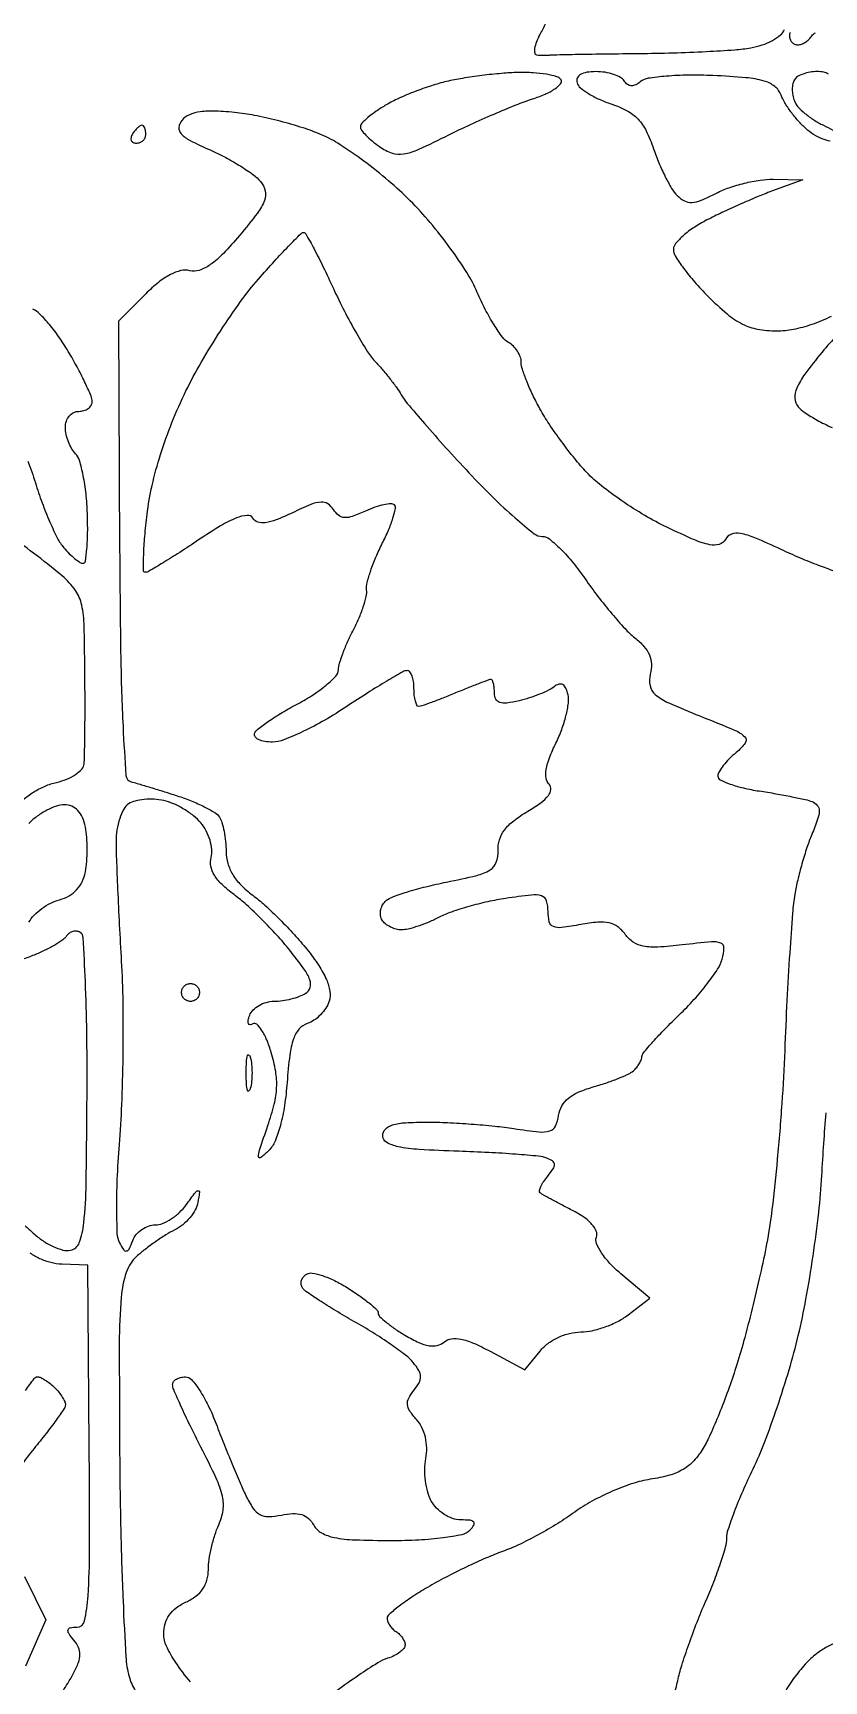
# Model space of a CAD drawing. Extents: x 0 to 102, y 0 to 135.
# Drawn here: x 58.07 to 65.55, y 22.16 to 37.76 of the extents above; entities that cross this region are included whole.
import ezdxf

# ---------------------------------------------------------------- set-up
doc = ezdxf.new("R2010")
doc.units = 0
doc.header["$MEASUREMENT"] = 0

msp = doc.modelspace()

# ---------------------------------------------------------------- linework, layer by layer
for points in [[(62.917515, 37.848421, -0.010604), (62.864665, 37.744428, 0.029241), (62.83207, 37.673901, 0.053668), (62.815376, 37.612928, 0.083558), (62.815666, 37.569967, 0.322437), (62.833673, 37.552382, 0.019255), (62.863182, 37.549087, 0.013018), (62.897003, 37.547508, 0.013128), (62.929822, 37.547693, 0.025369), (62.955985, 37.54986, -0.028366), (62.997747, 37.553067, -0.000483), (63.22755, 37.557422, -0.001233), (63.495149, 37.561574, -0.00082), (63.801985, 37.565075, 0.004874), (64.124213, 37.571364, 0.005216), (64.439049, 37.583868, 0.004961), (64.709307, 37.600116, 0.024315), (64.86119, 37.618213, 0.040136), (64.967817, 37.645148, 0.043481), (65.06581, 37.688274, 0.047895), (65.141991, 37.74008, 0.128569), (65.179899, 37.792939, 0.084896)], [(65.235333, 37.763862, 0.132956), (65.2266, 37.7316, 0.092995), (65.232659, 37.699305, 0.096318), (65.249985, 37.671851, 0.099231), (65.275833, 37.653477, 0.105429), (65.306207, 37.647, 0.089912), (65.340533, 37.653223, 0.053213), (65.377845, 37.671942, 0.050984), (65.412314, 37.699431, 0.060607), (65.438292, 37.731911, -0.163891), (65.47313, 37.7608, -0.060101)], [(65.611112, 36.734615, -0.050123), (65.536514, 36.756794, -0.045093), (65.455785, 36.798748, -0.040773), (65.380919, 36.855768, -0.028438), (65.309845, 36.927395, -0.02182), (65.240422, 37.013063, -0.022264), (65.182393, 37.099193, -0.047766), (65.147377, 37.171148, 0.136972), (65.088059, 37.252557, 0.097767), (64.987193, 37.304295, 0.048996), (64.815358, 37.335761, 0.009749), (64.503349, 37.355663, 0.013778), (64.272107, 37.359513, 0.018044), (64.061019, 37.349587, 0.015732), (63.888425, 37.329732, 0.137539), (63.818719, 37.298657, -0.05793), (63.771938, 37.268208, -0.125394), (63.730271, 37.259249, -0.149784), (63.694261, 37.271788, -0.096498), (63.664039, 37.304492, 0.129466), (63.628138, 37.338595, 0.045781), (63.562587, 37.367142, 0.041708), (63.481422, 37.386648, 0.038141), (63.395657, 37.3932, 0.038366), (63.308353, 37.386491, 0.095341), (63.248265, 37.364999, 0.161015), (63.218452, 37.330863, 0.180531), (63.216654, 37.28745, 0.142191), (63.248672, 37.240479, 0.034087), (63.326171, 37.184935, 0.032308), (63.427504, 37.131, 0.027134), (63.540954, 37.086962, -0.043426), (63.689877, 37.023505, -0.081227), (63.793754, 36.944257, -0.075473), (63.871689, 36.831875, -0.033177), (63.940581, 36.663962, 0.018106), (63.990894, 36.529976, 0.017654), (64.051158, 36.398827, 0.017863), (64.112191, 36.287574, 0.060824), (64.162714, 36.222339, 0.076567), (64.232845, 36.170397, 0.136178), (64.302567, 36.155248, 0.086519), (64.391696, 36.176055, 0.018826), (64.535081, 36.243489, -0.036587), (64.654987, 36.294766, -0.023258), (64.800789, 36.337397, -0.023339), (64.948587, 36.366018, -0.039499), (65.074349, 36.374287), (65.3535, 36.370573), (65.0574, 36.260807, 0.010183), (64.921352, 36.207197, 0.005474), (64.755699, 36.135853, 0.005448), (64.588326, 36.059391, 0.008511), (64.446131, 35.98957, 0.026781), (64.325315, 35.919266, 0.034393), (64.222932, 35.841544, 0.036757), (64.149706, 35.76741, 0.173657), (64.128881, 35.712397, 0.144159), (64.146307, 35.649029, 0.019754), (64.223893, 35.534201, 0.021353), (64.329628, 35.402483, 0.016574), (64.455247, 35.268247, 0.020606), (64.637991, 35.099975, 0.058571), (64.781993, 35.004394, 0.072182), (64.926041, 34.95588, 0.045217), (65.103491, 34.9398, 0.048432), (65.265517, 34.955531, 0.034997), (65.440845, 35.002838, 0.031942), (65.624458, 35.079899, 0.025588)], [(65.595586, 37.370066, 0.09939), (65.551823, 37.387578, 0.04566), (65.490386, 37.3932, 0.041627), (65.422131, 37.387508, 0.043719), (65.356915, 37.370591, 0.047876), (65.303804, 37.345791, 0.121768), (65.273618, 37.316234, 0.092448), (65.258775, 37.277874, 0.045816), (65.253897, 37.225724, 0.043344), (65.258729, 37.168975, 0.048747), (65.27328, 37.116194, 0.093735), (65.307067, 37.061494, 0.033496), (65.373608, 36.997796, 0.031826), (65.457769, 36.936048, 0.032514), (65.548504, 36.885967, -0.023994), (65.638326, 36.838367, -0.090731)], [(65.648677, 32.6674, -0.008308), (65.503238, 32.71991, -0.010177), (65.331185, 32.789319, -0.007964), (65.147296, 32.87138, 0.009332), (64.89887, 32.981426, 0.054874), (64.762396, 33.021957, 0.130931), (64.678136, 33.01509, 0.181681), (64.620789, 32.966674, -0.195494), (64.561909, 32.919596, -0.124095), (64.472968, 32.915909, -0.05165), (64.328064, 32.962119, -0.008896), (64.065594, 33.0824, -0.021718), (63.858922, 33.192882, -0.016441), (63.641977, 33.331092, -0.016708), (63.446589, 33.474609, -0.036684), (63.309745, 33.599629, -0.018799), (63.194566, 33.73106, -0.011688), (63.069074, 33.893214, -0.011724), (62.952603, 34.05922, -0.020727), (62.865595, 34.202123, -0.014459), (62.797838, 34.333377, -0.016285), (62.740592, 34.463285, -0.015692), (62.699212, 34.576254, -0.080104), (62.6886, 34.642069, 0.08687), (62.679679, 34.69303, 0.056372), (62.6531, 34.74678, 0.054722), (62.613971, 34.795049, 0.067584), (62.567748, 34.829846, -0.106433), (62.510418, 34.880374, -0.019891), (62.431248, 34.996961, -0.020491), (62.348301, 35.143256, -0.017471), (62.272771, 35.303745, 0.03971), (62.173716, 35.492025, 0.017158), (62.014074, 35.726376, 0.016851), (61.826278, 35.965367, 0.021425), (61.636617, 36.172017, 0.020039), (61.432129, 36.36074, 0.016484), (61.199736, 36.545722, 0.016798), (60.974766, 36.701532, 0.041819), (60.798168, 36.795398, 0.023736), (60.623471, 36.860656, 0.013736), (60.408088, 36.923187, 0.013709), (60.188093, 36.974159, 0.022345), (59.998828, 37.003844, 0.016665), (59.794841, 37.019698, 0.045218), (59.650096, 37.013016, 0.067184), (59.547427, 36.984526, 0.118862), (59.477381, 36.932215, 0.148067), (59.448992, 36.864828, 0.219452), (59.46927, 36.805106, 0.085488), (59.553934, 36.741958, 0.013247), (59.743576, 36.651796, -0.017748), (59.891496, 36.579832, -0.017598), (60.03437, 36.497365, -0.017756), (60.154, 36.416539, -0.062848), (60.221346, 36.35314, -0.115116), (60.265545, 36.264112, -0.152159), (60.259212, 36.174312, -0.070298), (60.192119, 36.055144, -0.010777), (60.021727, 35.842135, -0.017787), (59.869562, 35.672724, -0.046794), (59.745872, 35.566433, -0.070458), (59.641718, 35.512779, -0.148778), (59.551794, 35.509215, 0.124658), (59.468267, 35.509861, 0.060676), (59.367835, 35.471887, 0.047884), (59.255308, 35.398421, 0.027835), (59.134957, 35.290773), (58.875389, 35.031204), (58.887565, 32.864366, 0.002424), (58.898205, 31.847831, 0.008582), (58.919391, 31.195745, 0.005069), (58.94714, 30.7321, 0.324588), (58.996421, 30.673311, -0.01094), (59.053013, 30.657811, -0.001702), (59.164105, 30.624344, -0.001895), (59.294852, 30.583928, -0.001649), (59.4315, 30.540624, -0.01812), (59.565611, 30.492212, -0.021256), (59.688753, 30.436456, -0.020751), (59.787614, 30.381265, -0.109197), (59.832055, 30.338327, -0.074312), (59.856104, 30.286805, -0.023741), (59.876332, 30.204465, -0.023102), (59.890435, 30.109365, -0.023854), (59.895505, 30.014383, 0.068559), (59.911748, 29.901194, 0.066472), (59.958039, 29.795322, 0.059001), (60.036177, 29.695222, 0.038392), (60.147216, 29.599125, -0.025201), (60.261803, 29.505123, -0.011713), (60.401151, 29.372454, -0.01157), (60.541269, 29.226027, -0.015826), (60.660031, 29.087463, -0.022271), (60.77309, 28.933182, -0.045513), (60.844571, 28.801372, -0.06076), (60.877237, 28.689704, -0.118181), (60.870588, 28.597598, -0.067283), (60.839317, 28.531465, -0.048932), (60.788476, 28.467796, -0.049391), (60.726956, 28.41593, -0.073741), (60.663858, 28.385096, 0.139293), (60.58626, 28.333796, 0.094889), (60.533318, 28.24147, 0.052064), (60.497669, 28.087413, 0.01279), (60.472251, 27.828306, -0.018998), (60.447934, 27.60853, -0.028741), (60.408643, 27.420185, -0.033207), (60.358153, 27.272545, -0.097682), (60.298634, 27.183777, -0.027089), (60.223238, 27.116136, -0.617001), (60.202706, 27.125517, -0.089406), (60.211406, 27.186463, -0.002974), (60.290031, 27.418989, 0.02187), (60.350255, 27.622073, 0.049404), (60.37354, 27.780619, 0.053828), (60.364372, 27.932077, 0.030717), (60.322636, 28.110792, 0.025679), (60.28023, 28.229846, 0.045309), (60.2317, 28.322141, 0.063384), (60.184692, 28.37781, 0.335983), (60.147441, 28.381348, -0.14023), (60.121756, 28.374103, -0.316596), (60.106092, 28.385213, -0.139759), (60.104145, 28.41611, -0.037919), (60.11832, 28.463506, -0.105614), (60.151058, 28.513818, -0.06602), (60.207159, 28.556613, -0.061848), (60.276925, 28.585802, -0.066492), (60.350001, 28.596095, 0.03435), (60.427993, 28.60202, 0.025801), (60.512438, 28.618794, 0.026333), (60.59058, 28.642993, 0.052946), (60.648389, 28.671546, 0.179426), (60.690261, 28.726494, 0.164267), (60.688153, 28.797835, 0.068122), (60.631715, 28.903342, 0.012428), (60.496955, 29.079843, 0.015924), (60.375288, 29.221741, 0.011588), (60.231484, 29.371891, 0.011728), (60.088291, 29.508086, 0.025071), (59.970302, 29.604828, -0.030301), (59.856494, 29.700148, -0.065806), (59.784802, 29.788519, -0.08927), (59.75176, 29.873188, -0.112923), (59.754347, 29.956944, 0.087904), (59.760296, 30.030756, 0.049218), (59.742946, 30.119396, 0.047095), (59.706828, 30.208329, 0.055963), (59.656311, 30.283502, 0.049698), (59.587223, 30.350223, 0.031545), (59.495159, 30.413966, 0.031547), (59.395819, 30.465613, 0.04975), (59.3046, 30.495534, 0.041735), (59.214793, 30.507652, 0.036356), (59.119904, 30.505566, 0.03807), (59.034006, 30.490753, 0.082686), (58.972847, 30.464036, 0.123603), (58.926692, 30.414291, 0.045559), (58.888171, 30.325893, 0.041694), (58.862012, 30.217382, 0.039089), (58.853455, 30.103644, 0.008593), (58.856688, 29.943898, 0.001671), (58.868436, 29.655867, 0.001775), (58.884451, 29.320082, 0.001641), (58.903245, 28.9755, -0.010801), (58.917182, 28.590358, -0.006352), (58.918041, 28.1295, -0.006351), (58.90719, 27.668649, -0.010776), (58.884906, 27.2835, 0.008562), (58.86414, 26.950206, 0.011616), (58.857546, 26.648736, 0.008669), (58.86222, 26.398795, 0.115383), (58.886229, 26.3106, 0.02438), (58.926516, 26.24404, 0.294209), (58.95276, 26.232774, 0.245456), (58.977518, 26.251524, 0.01837), (59.011862, 26.33175, -0.083005), (59.045281, 26.388347, -0.065853), (59.097781, 26.43631, -0.066229), (59.160602, 26.468735, -0.086268), (59.224254, 26.4798, 0.097323), (59.293763, 26.493459, 0.046748), (59.374634, 26.535715, 0.043924), (59.453574, 26.597326, 0.047919), (59.518031, 26.67015, -0.003949), (59.604957, 26.787718, -0.181286), (59.629861, 26.803595, -0.516125), (59.642512, 26.79195, -0.010882), (59.627829, 26.693425, -0.083308), (59.603086, 26.622561, -0.048117), (59.552087, 26.547746, -0.04641), (59.484619, 26.480526, -0.057141), (59.410183, 26.432114, 0.0231), (59.325336, 26.384801, 0.012722), (59.225948, 26.31964, 0.012661), (59.128302, 26.248283, 0.019794), (59.048431, 26.181556, 0.130711), (58.949864, 26.029553, 0.058168), (58.902267, 25.793696, 0.020729), (58.884334, 25.361577, 0.001777), (58.888243, 24.254363, 0.003891), (58.898629, 23.555881, 0.005202), (58.919578, 22.922296, 0.00369), (58.946532, 22.39253, 0.052845), (58.977294, 22.206422, 0.068881), (59.03605, 22.070097, 0.021828)], [(59.557347, 22.156683, -0.02942), (59.418587, 22.33947, -0.036292), (59.330897, 22.493354, -0.111812), (59.3046, 22.609481, -0.070136), (59.318096, 22.705223, -0.083012), (59.357457, 22.787602, -0.078379), (59.423642, 22.856156, -0.05481), (59.5161, 22.911207, 0.054738), (59.609319, 22.966692, 0.079994), (59.675345, 23.035483, 0.084094), (59.714285, 23.118749, 0.067515), (59.7276, 23.216906, -0.036711), (59.73464, 23.312654, -0.020158), (59.756514, 23.428207, -0.019998), (59.788319, 23.5443, -0.030045), (59.826032, 23.642274, 0.072374), (59.865971, 23.779598, 0.091456), (59.860181, 23.911499, 0.052449), (59.801411, 24.082479, 0.010072), (59.656832, 24.377238, -0.005305), (59.5543, 24.581331, -0.007533), (59.467817, 24.765092, -0.004585), (59.399121, 24.920741, -0.101968), (59.3892, 24.968883, -0.162852), (59.39848, 24.996621, -0.096113), (59.424691, 25.020239, -0.077397), (59.463812, 25.036197, -0.058268), (59.510022, 25.0416, -0.217275), (59.567677, 25.015304, -0.033991), (59.644963, 24.913013, -0.032078), (59.725903, 24.769979, -0.021521), (59.800437, 24.59745, 0.003783), (59.873537, 24.410267, 0.003283), (59.952946, 24.215118, 0.003304), (60.027176, 24.039362, 0.009675), (60.081465, 23.919593, 0.035024), (60.149408, 23.799526, 0.121429), (60.214585, 23.739515, 0.133392), (60.296486, 23.71971, 0.046015), (60.418456, 23.734407, -0.040884), (60.527064, 23.748624, -0.088381), (60.610349, 23.737917, -0.10735), (60.674499, 23.701353, -0.082351), (60.725021, 23.638174, 0.140392), (60.798238, 23.565507, 0.076907), (60.917951, 23.521923, 0.040306), (61.113496, 23.49932, 0.008627), (61.455445, 23.49342, 0.01279), (61.720282, 23.500196, 0.019604), (61.94887, 23.520907, 0.018462), (62.128724, 23.551129, 0.146534), (62.20215, 23.59071, 0.052041), (62.240574, 23.638089, 0.337074), (62.238476, 23.66685, 0.192271), (62.20428, 23.684128, 0.021991), (62.116297, 23.688, -0.085104), (62.039152, 23.701227, -0.057662), (61.958861, 23.740487, -0.056409), (61.887709, 23.798342, -0.071122), (61.837526, 23.86668, -0.057157), (61.804003, 23.951298, -0.033374), (61.782699, 24.058429, -0.032977), (61.775588, 24.170004, -0.047336), (61.785164, 24.26853, 0.052961), (61.793889, 24.370131, 0.053587), (61.781001, 24.470882, 0.05578), (61.747905, 24.562761, 0.068705), (61.696938, 24.638163, -0.03531), (61.633725, 24.719447, -0.125717), (61.611889, 24.78112, -0.144461), (61.62376, 24.840663, -0.052298), (61.672083, 24.913113, 0.046978), (61.721045, 24.98486, 0.133319), (61.735311, 25.043189, 0.126872), (61.718404, 25.102522, 0.040705), (61.665403, 25.178136, 0.056293), (61.594417, 25.246366, 0.011626), (61.454085, 25.34866, 0.012085), (61.284563, 25.460324, 0.011123), (61.105146, 25.566911, -0.007235), (60.930768, 25.668678, -0.00984), (60.776662, 25.765816, -0.007091), (60.651295, 25.850902, -0.102041), (60.614523, 25.889829, -0.123049), (60.604599, 25.920948, -0.100771), (60.609382, 25.955636, -0.090963), (60.628228, 25.988603, -0.079286), (60.658363, 26.014601, -0.186772), (60.710479, 26.024315, -0.034551), (60.806702, 25.999327, -0.032868), (60.921248, 25.952395, -0.024755), (61.040443, 25.886646, -0.013623), (61.153291, 25.81258, -0.019676), (61.248474, 25.74061, -0.015824), (61.32108, 25.677135, -0.208117), (61.335, 25.64514, 0.203739), (61.348224, 25.614035, 0.019796), (61.410707, 25.558426, 0.022588), (61.493999, 25.496087, 0.015943), (61.592725, 25.433439, 0.024693), (61.719071, 25.366988, 0.066135), (61.815925, 25.336737, 0.097957), (61.893162, 25.33864, 0.118753), (61.958033, 25.370484, -0.137638), (62.027067, 25.401243, -0.08573), (62.116238, 25.398975, -0.054809), (62.234085, 25.361748, -0.019132), (62.394171, 25.283676), (62.722725, 25.107581), (62.867273, 25.286091, -0.063709), (62.94193, 25.35746, -0.049356), (63.038664, 25.415053, -0.048865), (63.145977, 25.453102, -0.05888), (63.252061, 25.466481, 0.052959), (63.359092, 25.478698, 0.031477), (63.482477, 25.514498, 0.031224), (63.60237, 25.566289, 0.046306), (63.699099, 25.627302), (63.905897, 25.786242), (63.630988, 26.017563, -0.029964), (63.528439, 26.114917, -0.04083), (63.449314, 26.214821, -0.046562), (63.401196, 26.303918, -0.194533), (63.400128, 26.363675, 0.194011), (63.399176, 26.420164, 0.083468), (63.357997, 26.484883, 0.059576), (63.280794, 26.5524, 0.032298), (63.172139, 26.616792, -0.003412), (63.065515, 26.671927, -0.004658), (62.970257, 26.723149, -0.003096), (62.891089, 26.767317, -0.052859), (62.866894, 26.784615, -0.28007), (62.860865, 26.80422, -0.046593), (62.874634, 26.84303, -0.039488), (62.901593, 26.89089, -0.025206), (62.939872, 26.942054, 0.026818), (62.99087, 27.010678, 0.16113), (63.0024, 27.053002, 0.2359), (62.984488, 27.084513, 0.060899), (62.930778, 27.111724, 0.06289), (62.853251, 27.129197, 0.004743), (62.638127, 27.147869, 0.006487), (62.38023, 27.164427, 0.004888), (62.0964, 27.176175, -0.006858), (61.723895, 27.193064, -0.036547), (61.522087, 27.219875, -0.081807), (61.414029, 27.261588, -0.265794), (61.3773, 27.3258, -0.200239), (61.402253, 27.385609, -0.12303), (61.468887, 27.425142, -0.058907), (61.59204, 27.446657, -0.014044), (61.8003, 27.452321, -0.01139), (61.991012, 27.447805, -0.006987), (62.21545, 27.434226, -0.007003), (62.437321, 27.41456, -0.012389), (62.619578, 27.391253, 0.010181), (62.858252, 27.35966, 0.099921), (62.958884, 27.368532, 0.215729), (63.012517, 27.414824, 0.072825), (63.042578, 27.516155, -0.094546), (63.073501, 27.605986, -0.092945), (63.13546, 27.678742, -0.070573), (63.234877, 27.738215, -0.031243), (63.379626, 27.788723, 0.013823), (63.503594, 27.827194, 0.015918), (63.619466, 27.87086, 0.015118), (63.714726, 27.913681, 0.083595), (63.760326, 27.9462, 0.035364), (63.787298, 27.977339, 0.033367), (63.810191, 28.012558, 0.035139), (63.826158, 28.046525, 0.090073), (63.831256, 28.0731, -0.174932), (63.844128, 28.107692, -0.006754), (63.935188, 28.212338, -0.011353), (64.049186, 28.334142, -0.007689), (64.184285, 28.4679, 0.018031), (64.323132, 28.611174, 0.018948), (64.448914, 28.7618, 0.018974), (64.547157, 28.899435, 0.076032), (64.590188, 28.99321, 0.060499), (64.607273, 29.100728, 0.326299), (64.576073, 29.146918, 0.11011), (64.487714, 29.158162, 0.00628), (64.213058, 29.129126, -0.014313), (63.982039, 29.10845, -0.060931), (63.843938, 29.116895, -0.101377), (63.749382, 29.155194, -0.088358), (63.672091, 29.229122, 0.074258), (63.601539, 29.300496, 0.106721), (63.52103, 29.337448, 0.077009), (63.413265, 29.344349, 0.023924), (63.252043, 29.322022, -0.013808), (63.070598, 29.293145, -0.128869), (62.99268, 29.303023, -0.242276), (62.954225, 29.347495, -0.059465), (62.9424, 29.446572, 0.074456), (62.927367, 29.546966, 0.249159), (62.881803, 29.592507, 0.10286), (62.786018, 29.601322, 0.008906), (62.541665, 29.569118, 0.017631), (62.371413, 29.537414, 0.014265), (62.191211, 29.491805, 0.014504), (62.027267, 29.440114, 0.035719), (61.911366, 29.390312, -0.019866), (61.814222, 29.344872, -0.018915), (61.712192, 29.306472, -0.019254), (61.619546, 29.279466, -0.06136), (61.555694, 29.2716, -0.064726), (61.50324, 29.278419, -0.051864), (61.449933, 29.298617, -0.053426), (61.403778, 29.328368, -0.084677), (61.372744, 29.363571, -0.100831), (61.357452, 29.405129, -0.077718), (61.357622, 29.453549, -0.074945), (61.372814, 29.50126, -0.082068), (61.401086, 29.540726, -0.106813), (61.460871, 29.579264, -0.013524), (61.606775, 29.629682, -0.015365), (61.785747, 29.680168, -0.012216), (61.981684, 29.723938, 0.010285), (62.267074, 29.786535, 0.078507), (62.393606, 29.839018, 0.170567), (62.451956, 29.910728, 0.096374), (62.469234, 30.022775, -0.086426), (62.482902, 30.124724, -0.085606), (62.530235, 30.216426, -0.066839), (62.616813, 30.303811, -0.030887), (62.74957, 30.393625, 0.022222), (62.873437, 30.474334, 0.069585), (62.945253, 30.54271, 0.138978), (62.969253, 30.600308, 0.229931), (62.952363, 30.649077, -0.163007), (62.92415, 30.705705, -0.075634), (62.925141, 30.788841, -0.051455), (62.955134, 30.899044, -0.021875), (63.016516, 31.039393, 0.025944), (63.071232, 31.167323, 0.026372), (63.112066, 31.299543, 0.027304), (63.135077, 31.417778, 0.089953), (63.13177, 31.496843, 0.049679), (63.110817, 31.559967, 0.160577), (63.081464, 31.59223, 0.209231), (63.044135, 31.596037, 0.088838), (62.998782, 31.571958, -0.053054), (62.945158, 31.538392, -0.017887), (62.860747, 31.500949, -0.017564), (62.763758, 31.465918, -0.019251), (62.66745, 31.438953, -0.024661), (62.552787, 31.417474, -0.11036), (62.485092, 31.423171, -0.203369), (62.448397, 31.454397, -0.116643), (62.4348, 31.511888, 0.023479), (62.432486, 31.561139, 0.037495), (62.425409, 31.60265, 0.043517), (62.415209, 31.632352, 0.296516), (62.402832, 31.6404, 0.088004), (62.380614, 31.636459, 0.002579), (62.291038, 31.603123, 0.005101), (62.185842, 31.562124, 0.003486), (62.067149, 31.5135, -0.004892), (61.947527, 31.464888, -0.006805), (61.839427, 31.423877, -0.004383), (61.748192, 31.39158, -0.083056), (61.718417, 31.3866, -0.287586), (61.701021, 31.397508, -0.047697), (61.686624, 31.436302, -0.039898), (61.676662, 31.490961, -0.025137), (61.6734, 31.5558, 0.035689), (61.66877, 31.620584, 0.054203), (61.654762, 31.675218, 0.071025), (61.634272, 31.712625, 0.237342), (61.60995, 31.724731, 0.129078), (61.567917, 31.713505, 0.004222), (61.416031, 31.625294, 0.007829), (61.238, 31.516077, 0.005336), (61.0389, 31.3866, -0.016316), (60.830088, 31.257239, -0.018702), (60.622421, 31.147906, -0.018129), (60.440999, 31.068848, -0.093607), (60.3339, 31.048469, -0.039596), (60.26027, 31.054208, -0.072094), (60.20277, 31.07205, -0.1154), (60.169835, 31.098391, -0.255805), (60.1647, 31.129123, -0.144892), (60.194709, 31.170883, -0.014025), (60.296447, 31.245352, -0.016887), (60.425733, 31.328229, -0.012565), (60.5736, 31.411162, 0.022432), (60.719706, 31.49694, 0.029748), (60.843778, 31.588396, 0.030179), (60.934253, 31.673535, 0.181524), (60.958754, 31.73209, -0.063952), (60.969197, 31.794852, -0.016413), (61.002148, 31.892501, -0.016441), (61.047449, 32.002351, -0.016034), (61.100225, 32.109926, 0.021011), (61.151779, 32.217713, 0.021771), (61.193438, 32.328192, 0.022112), (61.22096, 32.426551, 0.08192), (61.225139, 32.490626, -0.087835), (61.230296, 32.557564, -0.018618), (61.263811, 32.670145, -0.018947), (61.313137, 32.799438, -0.016997), (61.373781, 32.929488, 0.016516), (61.431997, 33.054017, 0.024809), (61.473638, 33.166463, 0.022093), (61.498035, 33.257852, 0.2559), (61.487995, 33.292205, 0.217653), (61.456246, 33.304039, 0.033646), (61.388014, 33.294485, 0.032341), (61.303883, 33.271107, 0.022962), (61.212974, 33.234627, -0.021044), (61.089684, 33.184604, -0.098468), (61.014289, 33.173436, -0.159157), (60.959491, 33.19437, -0.08436), (60.910941, 33.249513, 0.113164), (60.857818, 33.303327, 0.162889), (60.79338, 33.319338, 0.078533), (60.697394, 33.296241, 0.013021), (60.523167, 33.218659, -0.017098), (60.369638, 33.151789, -0.060397), (60.265756, 33.124605, -0.111462), (60.195053, 33.130752, -0.179), (60.147895, 33.167576, 0.287637), (60.09375, 33.194205, 0.069809), (59.992496, 33.169161, 0.040167), (59.843712, 33.095046, 0.012558), (59.633407, 32.96097, -0.004712), (59.456061, 32.843952, -0.007031), (59.298631, 32.745302, -0.003405), (59.163772, 32.664666, -0.133811), (59.130502, 32.6556, -0.413912), (59.112866, 32.673219, -0.007787), (59.11495, 32.816548, -0.014076), (59.125267, 32.993407, -0.008349), (59.147008, 33.203509, -0.026465), (59.19461, 33.476351, -0.01995), (59.274509, 33.770133, -0.019022), (59.382641, 34.072472, -0.018047), (59.515177, 34.371175, -0.018184), (59.658878, 34.640548, -0.012191), (59.841607, 34.93805, -0.012287), (60.032963, 35.217901, -0.023598), (60.202052, 35.430666, -0.004942), (60.352456, 35.599209, -0.007682), (60.485782, 35.741228, -0.003076), (60.601773, 35.859574, -0.199924), (60.627766, 35.8704, -0.272602), (60.650349, 35.857099, -0.003955), (60.72763, 35.71508, -0.009572), (60.814638, 35.544338, -0.006013), (60.91009, 35.34165, 0.011655), (61.014275, 35.126741, 0.011867), (61.127766, 34.918227, 0.011707), (61.234815, 34.741885, 0.047144), (61.312299, 34.642709, -0.013189), (61.379697, 34.567558, -0.010236), (61.449143, 34.482416, -0.010375), (61.510677, 34.400285, -0.024488), (61.552165, 34.336023, 0.043717), (61.609811, 34.25384, 0.003938), (61.773207, 34.062562, 0.005095), (61.97254, 33.837575, 0.003959), (62.193804, 33.596765, 0.010818), (62.418914, 33.365852, 0.015313), (62.629748, 33.171062, 0.011355), (62.811014, 33.020685, 0.169038), (62.88769, 32.994, -0.169919), (62.954794, 32.970518, -0.026596), (63.061221, 32.875957, -0.027013), (63.179186, 32.746029, -0.020612), (63.294221, 32.59215, 0.013128), (63.41388, 32.42699, 0.011964), (63.545696, 32.263036, 0.012071), (63.670538, 32.122189, 0.037493), (63.763645, 32.036063, -0.043443), (63.849859, 31.95439, -0.081236), (63.901063, 31.87335, -0.09195), (63.920104, 31.787391, -0.070244), (63.909925, 31.691404, 0.114568), (63.907967, 31.581175, 0.166516), (63.95758, 31.498478, 0.071372), (64.084891, 31.419031, 0.009401), (64.379281, 31.295741, -0.004664), (64.714357, 31.159128, -0.098225), (64.803374, 31.099231, -0.369203), (64.807912, 31.039102, -0.064513), (64.723114, 30.950039, 0.026421), (64.656774, 30.890202, 0.030879), (64.600711, 30.82658, 0.032319), (64.560943, 30.767945, 0.133625), (64.5498, 30.726995, 0.283304), (64.571657, 30.691515, 0.030052), (64.664808, 30.651424, 0.030002), (64.791284, 30.614183, 0.019383), (64.941316, 30.5857, -0.005784), (65.09921, 30.560152, -0.006571), (65.249874, 30.531937, -0.006021), (65.377112, 30.504775, -0.036029), (65.441936, 30.485121, -0.131844), (65.490201, 30.450036, -0.173934), (65.507979, 30.399068, -0.081734), (65.493876, 30.317845, -0.01489), (65.439202, 30.174677, 0.018458), (65.392772, 30.050445, 0.010674), (65.34572, 29.898015, 0.010658), (65.304985, 29.742858, 0.017572), (65.278014, 29.61, 0.022071), (65.256211, 29.430706, 0.002989), (65.229386, 29.052962, 0.003441), (65.20334, 28.604681, 0.002895), (65.181769, 28.1295, -0.007202), (65.154703, 27.628563, -0.006196), (65.112143, 27.102798, -0.006249), (65.061638, 26.626592, -0.017863), (65.010601, 26.297545, -0.008093), (64.950929, 26.01168, -0.005455), (64.874004, 25.687356, -0.005495), (64.792704, 25.375189, -0.010862), (64.720099, 25.129641, -0.009995), (64.645986, 24.912704, -0.009006), (64.560774, 24.691173, -0.009064), (64.477211, 24.495356, -0.028031), (64.411147, 24.367685, -0.050858), (64.322921, 24.247991, -0.075742), (64.222158, 24.166044, -0.066027), (64.091255, 24.110741, -0.029762), (63.908495, 24.072102, 0.042779), (63.745154, 24.033105, 0.022577), (63.550292, 23.958642, 0.022297), (63.356358, 23.863825, 0.031908), (63.194511, 23.761651, -0.018761), (63.034949, 23.654955, -0.013135), (62.847838, 23.546425, -0.013275), (62.662825, 23.451794, -0.02677), (62.511528, 23.389123, 0.017949), (62.358346, 23.328812, 0.008742), (62.167157, 23.241486, 0.008659), (61.971169, 23.143587, 0.012379), (61.8011, 23.049496, 0.013032), (61.654933, 22.958638, 0.019063), (61.531666, 22.870574, 0.014855), (61.437061, 22.792784, 0.216522), (61.4196, 22.754354, 0.09767), (61.425758, 22.723132, 0.052504), (61.444451, 22.68845, 0.049459), (61.471839, 22.655808, 0.055126), (61.5042, 22.6305, -0.056793), (61.536561, 22.605018, -0.049968), (61.563949, 22.571863, -0.052777), (61.582628, 22.536429, -0.095205), (61.5888, 22.504308, -0.174529), (61.577259, 22.472252, -0.056565), (61.540399, 22.43675, -0.04843), (61.487093, 22.403564, -0.038198), (61.424031, 22.378106, 0.062854), (61.330761, 22.335006, 0.00866), (61.151041, 22.218351, 0.009823), (60.942299, 22.071617, 0.008171)], [(58.018804, 33.70615, -0.020365), (58.090009, 33.502574, 0.014302), (58.153678, 33.313208, 0.014755), (58.227465, 33.129778, 0.014623), (58.300581, 32.974956, 0.059101), (58.358449, 32.88825, 0.020596), (58.411019, 32.831566, 0.025731), (58.464475, 32.78369, 0.025438), (58.512217, 32.74902, 0.145314), (58.541925, 32.7402, 0.37374), (58.563877, 32.759273, 0.013492), (58.577424, 32.878481, 0.018895), (58.584782, 33.030454, 0.011375), (58.582588, 33.210944, 0.018096), (58.569252, 33.398219, 0.022172), (58.542758, 33.57163, 0.021355), (58.508396, 33.712865, 0.126682), (58.470076, 33.777764, -0.065063), (58.433267, 33.825639, -0.039119), (58.402222, 33.89035, -0.038557), (58.381051, 33.960771, -0.053793), (58.374, 34.02612, -0.081935), (58.383595, 34.084281, -0.092192), (58.411277, 34.133668, -0.100665), (58.452499, 34.16669, -0.119248), (58.5009, 34.1784, 0.069751), (58.5494, 34.185199, 0.085689), (58.590523, 34.205039, 0.100081), (58.618018, 34.234504, 0.138712), (58.6278, 34.269085, 0.09951), (58.616922, 34.3232, 0.010636), (58.564636, 34.440914, 0.012765), (58.495117, 34.579548, 0.009939), (58.412772, 34.726688, 0.01882), (58.320836, 34.870841, 0.021773), (58.222426, 35.00059, 0.02146), (58.130634, 35.102063, 0.106936), (58.066738, 35.143877, 0.038537)], [(65.680525, 34.898892, 0.024183), (65.535579, 34.738493, 0.011863), (65.371785, 34.52864, 0.056763), (65.295696, 34.397462, 0.116982), (65.27848, 34.302479, 0.161156), (65.309867, 34.222306, 0.074576), (65.371664, 34.167092, 0.01825), (65.488765, 34.096288, 0.018292), (65.630428, 34.024194, 0.017342)], [(57.975825, 30.504003, -0.03667), (58.073025, 30.574906, -0.035998), (58.183062, 30.632886, -0.049235), (58.289505, 30.667523, 0.041768), (58.387211, 30.697714, 0.051997), (58.471162, 30.742178, 0.061137), (58.530312, 30.793339, 0.167874), (58.55166, 30.843422, 0.011802), (58.554958, 30.914022, 0.001875), (58.557635, 31.052554, 0.002077), (58.5595, 31.215839, 0.001816), (58.56012, 31.3866, 0.001647), (58.559506, 31.573044, 0.00114), (58.557635, 31.783944, 0.00115), (58.554909, 31.986587, 0.002362), (58.55166, 32.145259, 0.044402), (58.528771, 32.34527, 0.101397), (58.469234, 32.484226, 0.067475), (58.344072, 32.620851, 0.011928), (58.071167, 32.837307, 0.009421), (57.827238, 33.01436, 0.048314)], [(58.029124, 29.344099, -0.069855), (58.077128, 29.409817, -0.041906), (58.15013, 29.473415, -0.041133), (58.235094, 29.525587, -0.055698), (58.319433, 29.557062, 0.068411), (58.408288, 29.592811, 0.076179), (58.480601, 29.650241, 0.075267), (58.533038, 29.727334, 0.06463), (58.563733, 29.820593, 0.029379), (58.576385, 29.917265, 0.01775), (58.580533, 30.032734, 0.017754), (58.576482, 30.148115, 0.02958), (58.563906, 30.2445, 0.05355), (58.536351, 30.334895, 0.088732), (58.492784, 30.401409, 0.1042), (58.43457, 30.441773, 0.099985), (58.364138, 30.456, 0.084005), (58.290497, 30.44354, 0.037187), (58.199749, 30.404144, 0.035454), (58.107578, 30.347023, 0.039953), (58.028269, 30.279469, 0.043866)], [(57.991984, 26.470102, -0.020447), (58.070353, 26.40229, 0.039828), (58.159361, 26.331108, 0.040571), (58.258, 26.275432, 0.043851), (58.351439, 26.24184, 0.112762), (58.422749, 26.239493, 0.264981), (58.505767, 26.310811, 0.059754), (58.548644, 26.499325, 0.022397), (58.570495, 26.866208, 0.002298), (58.579277, 27.735153, 0.004726), (58.577049, 28.300741, 0.007514), (58.563296, 28.784524, 0.002619), (58.543166, 29.197689, 0.245591), (58.513522, 29.247642, 0.107995), (58.481218, 29.259012, 0.095096), (58.445513, 29.256639, 0.090946), (58.411907, 29.240925, 0.088492), (58.385691, 29.214185, -0.090746), (58.349153, 29.177249, -0.019463), (58.273006, 29.128344, -0.019727), (58.179021, 29.077908, -0.017681), (58.0779, 29.033025, -0.011475), (57.966805, 28.991282, -0.008606)], [(64.130589, 22.022474, 0.027551), (64.169601, 22.1652, -0.022876), (64.207779, 22.310183, -0.008793), (64.273472, 22.507882, -0.008685), (64.352364, 22.7202, -0.010581), (64.433825, 22.915977, 0.010636), (64.510616, 23.100588, 0.01237), (64.575481, 23.279299, 0.011418), (64.622951, 23.432428, 0.069554), (64.6344, 23.514335, -0.079724), (64.647866, 23.59825, -0.010864), (64.70731, 23.766323, -0.012272), (64.787569, 23.963691, -0.010083), (64.882604, 24.170404, 0.021267), (64.990559, 24.419763, 0.009784), (65.11077, 24.752724, 0.00967), (65.223765, 25.10845, 0.013209), (65.310798, 25.433246, 0.014002), (65.38286, 25.775719, 0.008339), (65.450363, 26.186915, 0.008343), (65.503998, 26.599266, 0.014267), (65.533161, 26.9451, -0.00343), (65.55228, 27.250825, -0.00405), (65.574694, 27.53977, -0.003551)], [(58.015069, 21.575274, -0.014968), (58.107303, 21.710971, 0.006269), (58.207115, 21.852457, 0.00551), (58.307806, 22.002576, 0.005544), (58.395671, 22.140049, 0.016557), (58.451574, 22.236672, 0.032039), (58.497773, 22.338118, 0.089039), (58.512179, 22.414811, 0.110105), (58.497793, 22.481891, 0.065628), (58.454112, 22.551308, -0.02302), (58.405989, 22.615047, -0.212226), (58.399857, 22.648289, -0.301625), (58.420713, 22.667682, -0.040816), (58.483307, 22.6728, 0.355075), (58.555424, 22.731402, 0.034607), (58.588331, 22.97035, 0.016899), (58.603329, 23.412902, 0.002051), (58.599416, 24.38595), (58.5855, 26.0991), (58.339655, 26.107819, -0.054176), (58.237186, 26.122646, -0.044153), (58.132626, 26.159655, -0.045832), (58.041518, 26.211825, -0.082129)], [(57.99541, 24.911131, -0.008992), (58.078361, 25.025172, -0.235184), (58.111356, 25.0416, -0.110687), (58.141011, 25.034954, -0.030331), (58.183273, 25.011778, -0.029099), (58.229236, 24.978936, -0.026706), (58.27248, 24.94008, -0.026736), (58.311336, 24.896831, -0.029118), (58.344179, 24.850852, -0.030355), (58.367352, 24.808569, -0.110612), (58.374, 24.778884, -0.149213), (58.362608, 24.741561, -0.007072), (58.287021, 24.632631, -0.011098), (58.191344, 24.50492, -0.00771), (58.0779, 24.3648, 0.024896), (57.957236, 24.204822, 0.031856)], [(57.987814, 23.15139), (58.188537, 22.741679), (57.99505, 22.30539, -0.017972)], [(65.995907, 22.1229, 0.010485), (65.947688, 22.257875, 0.012312), (65.896204, 22.383589, 0.011273), (65.847924, 22.487252, 0.071306), (65.815098, 22.535152, 0.235391), (65.771898, 22.551674, 0.055142), (65.693804, 22.535252, 0.045183), (65.597961, 22.493854, 0.030194), (65.49654, 22.430493, 0.050633), (65.39061, 22.337593, 0.027339), (65.279383, 22.204191, 0.026944), (65.179915, 22.054488, 0.038012)]]:
    msp.add_lwpolyline(points, format="xyb")
for points in [[(62.662457, 37.384702, 0.015534), (62.503016, 37.375919, 0.009583), (62.316204, 37.356182, 0.009608), (62.132135, 37.329558, 0.016976), (61.981612, 37.299546, 0.020759), (61.838828, 37.259681, 0.013963), (61.679273, 37.202935, 0.014078), (61.527679, 37.139239, 0.026914), (61.410562, 37.078304, 0.017372), (61.31681, 37.018436, 0.024236), (61.237699, 36.958107, 0.022176), (61.178915, 36.903965, 0.198065), (61.1658, 36.872157, 0.165701), (61.176508, 36.840733, 0.027214), (61.219013, 36.791407, 0.027403), (61.277586, 36.736803, 0.021137), (61.34695, 36.683712, 0.069634), (61.465832, 36.623029, 0.125619), (61.574158, 36.614017, 0.065401), (61.718082, 36.658152, 0.008917), (62.0026, 36.794189, -0.008064), (62.207565, 36.892618, -0.006472), (62.431137, 36.992093, -0.006548), (62.640259, 37.078688, -0.016542), (62.795129, 37.134592, 0.025205), (62.913613, 37.179696, 0.044043), (63.005616, 37.230215, 0.060169), (63.061621, 37.27839, 0.335221), (63.065086, 37.315418, 0.186309), (63.025831, 37.345188, 0.027513), (62.926984, 37.367855, 0.027901), (62.801752, 37.382273, 0.020703)], [(59.098093, 36.8856, 0.151918), (59.080265, 36.880055, 0.038439), (59.056386, 36.860749, 0.035638), (59.031257, 36.833383, 0.029505), (59.0085, 36.801, 0.082592), (58.995259, 36.768674, 0.161196), (58.997891, 36.741251, 0.182303), (59.015779, 36.723023, 0.108972), (59.045807, 36.7164, 0.093332), (59.080007, 36.72284, 0.09642), (59.109082, 36.741251, 0.099167), (59.128542, 36.76872, 0.105053), (59.1354, 36.801, 0.042167), (59.132664, 36.833389, 0.061769), (59.124441, 36.860749, 0.081139), (59.112359, 36.879301, 0.210953)], [(59.5584, 28.764, -0.099038), (59.590687, 28.757541, -0.097945), (59.618149, 28.739149, -0.097945), (59.636541, 28.711687, -0.099038), (59.643, 28.6794, -0.099038), (59.636541, 28.647113, -0.097945), (59.618149, 28.619651, -0.097945), (59.590687, 28.601259, -0.099038), (59.5584, 28.5948, -0.099038), (59.526113, 28.601259, -0.097945), (59.498651, 28.619651, -0.097945), (59.480259, 28.647113, -0.099038), (59.4738, 28.6794, -0.099038), (59.480259, 28.711687, -0.097945), (59.498651, 28.739149, -0.097945), (59.526113, 28.757541, -0.099038)], [(60.124317, 28.06605, -0.039571), (60.136348, 27.998601, -0.024357), (60.140276, 27.918, -0.024357), (60.136348, 27.837399, -0.039571), (60.124317, 27.76995, -0.161593), (60.110078, 27.748027, -0.542911), (60.096992, 27.752369, -0.052887), (60.087972, 27.812082, -0.011065), (60.085627, 27.918, -0.011065), (60.087972, 28.023918, -0.052887), (60.096992, 28.083631, -0.542911), (60.110078, 28.087973, -0.161593)]]:
    msp.add_lwpolyline(points, format="xyb", close=True)

doc.saveas('drawing.dxf')
